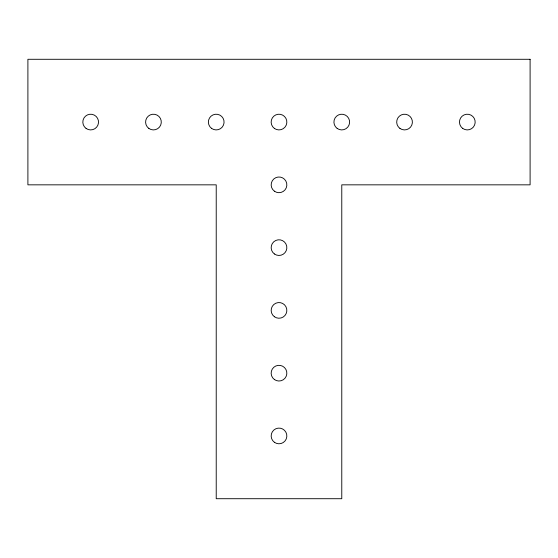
<?xml version="1.0" encoding="UTF-8"?>
<svg xmlns="http://www.w3.org/2000/svg" width="558" height="558" viewBox="0 0 558 558"><rect width="100%" height="100%" fill="white"/><g stroke="black" fill="none" stroke-linecap="round" stroke-linejoin="round"><path stroke-width="0.84" d="M530.1 59.288L27.9 59.288L27.9 184.838L216.225 184.838L216.225 498.713L341.775 498.713L341.775 184.838L530.1 184.838L530.1 59.288M86.078 128.431A7.847 7.847 0 0 0 98.48 122.865A7.847 7.847 0 0 0 87.46 114.906A7.847 7.847 0 0 0 86.078 128.431M148.853 128.431A7.847 7.847 0 0 0 161.255 122.865A7.847 7.847 0 0 0 150.235 114.906A7.847 7.847 0 0 0 148.853 128.431M211.628 128.431A7.847 7.847 0 0 0 224.03 122.865A7.847 7.847 0 0 0 213.01 114.906A7.847 7.847 0 0 0 211.628 128.431M274.403 128.431A7.847 7.847 0 0 0 286.805 122.865A7.847 7.847 0 0 0 275.785 114.906A7.847 7.847 0 0 0 274.403 128.431M274.417 191.199A7.84 7.84 0 0 0 286.805 185.64A7.84 7.84 0 0 0 275.791 177.688A7.84 7.84 0 0 0 274.417 191.199M274.417 253.974A7.84 7.84 0 0 0 286.805 248.415A7.84 7.84 0 0 0 275.798 240.463A7.84 7.84 0 0 0 274.417 253.974M274.417 316.749A7.84 7.84 0 0 0 286.805 311.19A7.84 7.84 0 0 0 275.798 303.238A7.84 7.84 0 0 0 274.417 316.749M274.403 379.531A7.847 7.847 0 0 0 286.805 373.965A7.847 7.847 0 0 0 275.785 366.006A7.847 7.847 0 0 0 274.403 379.531M274.417 442.299A7.84 7.84 0 0 0 286.805 436.74A7.84 7.84 0 0 0 275.791 428.788A7.84 7.84 0 0 0 274.417 442.299M337.178 128.431A7.847 7.847 0 0 0 349.58 122.865A7.847 7.847 0 0 0 338.56 114.906A7.847 7.847 0 0 0 337.178 128.431M399.953 128.431A7.847 7.847 0 0 0 412.355 122.865A7.847 7.847 0 0 0 401.335 114.906A7.847 7.847 0 0 0 399.953 128.431M462.728 128.431A7.847 7.847 0 0 0 475.13 122.865A7.847 7.847 0 0 0 464.11 114.906A7.847 7.847 0 0 0 462.728 128.431"/></g></svg>
